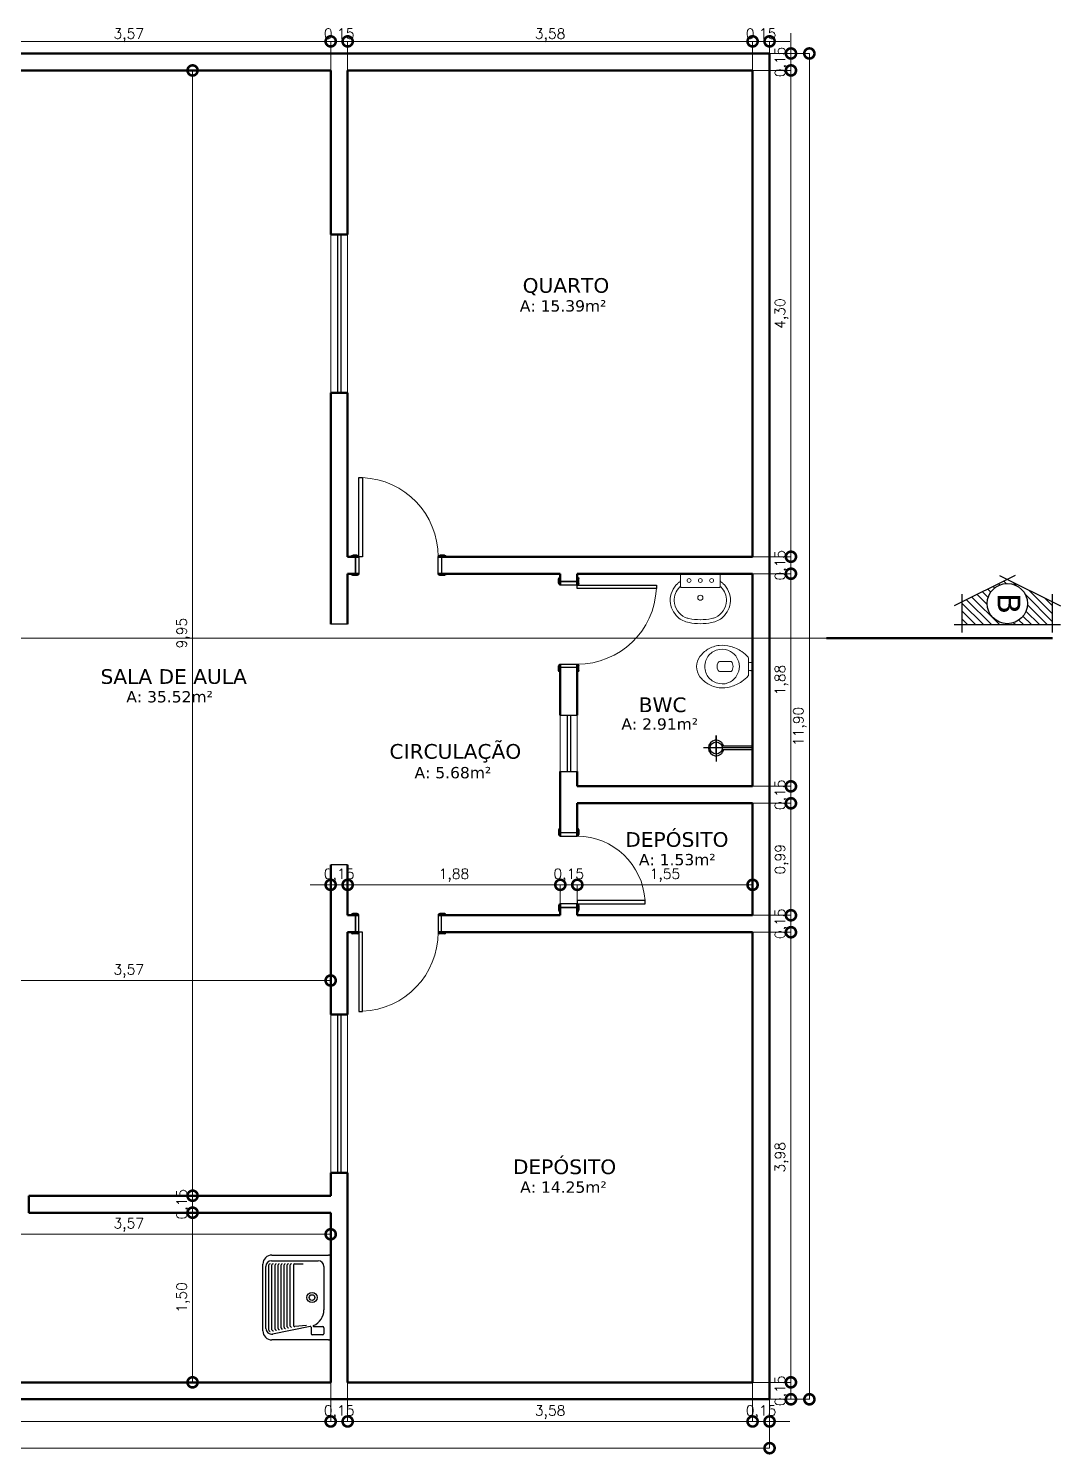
# Model space of a CAD drawing. Header units: millimetres. Extents: x 43 to 162, y -12 to 70.
# Drawn here: x 98.65 to 107.78, y 39.49 to 52.1 of the extents above; entities that cross this region are included whole.
import ezdxf

# ---------------------------------------------------------------- set-up
doc = ezdxf.new("R2010")
doc.units = ezdxf.units.MM
doc.header["$LTSCALE"] = 35
doc.header["$MEASUREMENT"] = 0
doc.header["$PDMODE"] = 35
doc.linetypes.add('C5', pattern=[60, 50, -5, 0, -5])
for name, color, linetype, lineweight in [('ALVENARIA', 7, 'Continuous', 50), ('cotas', 1, 'Continuous', 9), ('ESQ. FINA', 11, 'Continuous', 15), ('ESQ. GROSSA', 152, 'Continuous', 30), ('LAYOUT', 8, 'Continuous', 15), ('LINHA DE CORTE 01', 3, 'Continuous', 50), ('LINHA DE CORTE 02', 3, 'C5', 13)]:
    doc.layers.add(name, color=color, linetype=linetype, lineweight=lineweight)
for name, color, linetype in [('detalhes', 41, 'Continuous'), ('IND. CORTE', 2, 'Continuous'), ('TEXTO', 172, 'Continuous')]:
    doc.layers.add(name, color=color, linetype=linetype)
doc.styles.add('COTAS', font='romans.shx')
doc.styles.add('TEXTO ARQ', font='verdana.ttf')
doc.dimstyles.new('1 50', dxfattribs={"dimtxt": 0.09, "dimasz": 0.18, "dimexe": 0.0005, "dimexo": 0.001, "dimgap": 0.0006, "dimtad": 1, "dimzin": 0, "dimtxsty": 'COTAS', "dimblk": 'DOTSMALL', "dimcen": 0.003, "dimdle": 0.0003, "dimclrd": 256, "dimclre": 256, "dimclrt": 256, "dimazin": 0, "dimtfac": 1, "dimtix": 1, "dimtmove": 0, "dimatfit": 3, "dimldrblk": 'DOTSMALL', "dimfxl": 1, "dimtolj": 1, "dimtzin": 0, "dimlwd": -1, "dimlwe": -1, "dimarcsym": 0})

# ---------------------------------------------------------------- blocks, each defined once
blk = doc.blocks.new('_DotSmall')
at = {"color": 0, "const_width": 0.5}
blk.add_lwpolyline([(-0.0625, 0, 1), (0.0625, 0, 1)], format="xyb", close=True, dxfattribs=at)
blk = doc.blocks.new('*D97')
at = {"layer": 'cotas'}
for p, q in [((97.755, 43.5), (97.755, 43.68)), ((97.755, 43.679), (101.325, 43.679)), ((101.325, 43.5), (101.325, 43.68))]:
    blk.add_line(p, q, dxfattribs=at)
at = {"layer": 'Defpoints', "color": 0}
for p in [(101.325, 43.679), (97.755, 43.499), (101.325, 43.499)]:
    blk.add_point(p, dxfattribs=at)
at = {"layer": 'cotas', "xscale": 0.18, "yscale": 0.18, "zscale": 0.18, "rotation": 180}
blk.add_blockref('_DotSmall', (97.755, 43.679), dxfattribs=at)
at = {"layer": 'cotas', "xscale": 0.18, "yscale": 0.18, "zscale": 0.18}
blk.add_blockref('_DotSmall', (101.325, 43.679), dxfattribs=at)
at = {"layer": 'cotas', "insert": (99.54, 43.763), "char_height": 0.09, "attachment_point": 5, "style": 'COTAS'}
blk.add_mtext('\\A1;3,57', dxfattribs=at)
blk = doc.blocks.new('*D83')
at = {"layer": 'cotas'}
for p, q in [((101.325, 44.525), (101.145, 44.525)), ((101.325, 44.479), (101.325, 44.526)), ((101.475, 44.525), (101.325, 44.525)), ((101.475, 44.525), (101.655, 44.525))]:
    blk.add_line(p, q, dxfattribs=at)
at = {"layer": 'Defpoints', "color": 0}
for p in [(101.325, 44.525), (101.325, 44.478), (101.475, 44.478)]:
    blk.add_point(p, dxfattribs=at)
at = {"layer": 'cotas', "xscale": 0.18, "yscale": 0.18, "zscale": 0.18}
blk.add_blockref('_DotSmall', (101.325, 44.525), dxfattribs=at)
at = {"layer": 'cotas', "xscale": 0.18, "yscale": 0.18, "zscale": 0.18, "rotation": 180}
blk.add_blockref('_DotSmall', (101.475, 44.525), dxfattribs=at)
at = {"layer": 'cotas', "insert": (101.4, 44.609), "char_height": 0.09, "attachment_point": 5, "style": 'COTAS'}
blk.add_mtext('\\A1;0,15', dxfattribs=at)
blk = doc.blocks.new('*D82')
at = {"layer": 'cotas'}
for p, q in [((101.475, 44.479), (101.475, 44.526)), ((103.355, 44.525), (101.475, 44.525))]:
    blk.add_line(p, q, dxfattribs=at)
at = {"layer": 'Defpoints', "color": 0}
for p in [(101.475, 44.525), (101.475, 44.478), (103.355, 44.256)]:
    blk.add_point(p, dxfattribs=at)
at = {"layer": 'cotas', "xscale": 0.18, "yscale": 0.18, "zscale": 0.18, "rotation": 180}
blk.add_blockref('_DotSmall', (101.475, 44.525), dxfattribs=at)
at = {"layer": 'cotas', "xscale": 0.18, "yscale": 0.18, "zscale": 0.18}
blk.add_blockref('_DotSmall', (103.355, 44.525), dxfattribs=at)
at = {"layer": 'cotas', "insert": (102.415, 44.609), "char_height": 0.09, "attachment_point": 5, "style": 'COTAS'}
blk.add_mtext('\\A1;1,88', dxfattribs=at)
blk = doc.blocks.new('*D81')
at = {"layer": 'cotas'}
for p, q in [((103.355, 44.525), (103.175, 44.525)), ((103.355, 44.257), (103.355, 44.526)), ((103.505, 44.525), (103.355, 44.525)), ((103.505, 44.525), (103.685, 44.525))]:
    blk.add_line(p, q, dxfattribs=at)
at = {"layer": 'Defpoints', "color": 0}
for p in [(103.355, 44.525), (103.355, 44.256), (103.505, 44.256)]:
    blk.add_point(p, dxfattribs=at)
at = {"layer": 'cotas', "xscale": 0.18, "yscale": 0.18, "zscale": 0.18}
blk.add_blockref('_DotSmall', (103.355, 44.525), dxfattribs=at)
at = {"layer": 'cotas', "xscale": 0.18, "yscale": 0.18, "zscale": 0.18, "rotation": 180}
blk.add_blockref('_DotSmall', (103.505, 44.525), dxfattribs=at)
at = {"layer": 'cotas', "insert": (103.43, 44.609), "char_height": 0.09, "attachment_point": 5, "style": 'COTAS'}
blk.add_mtext('\\A1;0,15', dxfattribs=at)
blk = doc.blocks.new('*D80')
at = {"layer": 'cotas'}
for p, q in [((103.505, 44.257), (103.505, 44.526)), ((105.055, 44.525), (103.505, 44.525)), ((105.055, 44.257), (105.055, 44.526))]:
    blk.add_line(p, q, dxfattribs=at)
at = {"layer": 'Defpoints', "color": 0}
for p in [(103.505, 44.525), (103.505, 44.256), (105.055, 44.256)]:
    blk.add_point(p, dxfattribs=at)
at = {"layer": 'cotas', "xscale": 0.18, "yscale": 0.18, "zscale": 0.18, "rotation": 180}
blk.add_blockref('_DotSmall', (103.505, 44.525), dxfattribs=at)
at = {"layer": 'cotas', "xscale": 0.18, "yscale": 0.18, "zscale": 0.18}
blk.add_blockref('_DotSmall', (105.055, 44.525), dxfattribs=at)
at = {"layer": 'cotas', "insert": (104.28, 44.609), "char_height": 0.09, "attachment_point": 5, "style": 'COTAS'}
blk.add_mtext('\\A1;1,55', dxfattribs=at)
blk = doc.blocks.new('*D71')
at = {"layer": 'cotas'}
for p, q in [((97.755, 41.775), (97.755, 41.435)), ((101.325, 41.625), (101.325, 41.435)), ((101.325, 41.435), (97.755, 41.435))]:
    blk.add_line(p, q, dxfattribs=at)
at = {"layer": 'Defpoints', "color": 0}
for p in [(97.755, 41.776), (101.325, 41.626), (97.755, 41.435)]:
    blk.add_point(p, dxfattribs=at)
at = {"layer": 'cotas', "xscale": 0.18, "yscale": 0.18, "zscale": 0.18, "rotation": 180}
blk.add_blockref('_DotSmall', (97.755, 41.435), dxfattribs=at)
at = {"layer": 'cotas', "xscale": 0.18, "yscale": 0.18, "zscale": 0.18}
blk.add_blockref('_DotSmall', (101.325, 41.435), dxfattribs=at)
at = {"layer": 'cotas', "insert": (99.54, 41.519), "char_height": 0.09, "attachment_point": 5, "style": 'COTAS'}
blk.add_mtext('\\A1;3,57', dxfattribs=at)
blk = doc.blocks.new('*D70')
at = {"layer": 'cotas'}
for p, q in [((101.325, 40.125), (101.325, 39.779)), ((101.325, 39.78), (101.145, 39.78)), ((101.475, 39.78), (101.325, 39.78)), ((101.475, 39.78), (101.655, 39.78))]:
    blk.add_line(p, q, dxfattribs=at)
at = {"layer": 'Defpoints', "color": 0}
for p in [(101.325, 40.126), (101.475, 40.126), (101.325, 39.78)]:
    blk.add_point(p, dxfattribs=at)
at = {"layer": 'cotas', "xscale": 0.18, "yscale": 0.18, "zscale": 0.18}
blk.add_blockref('_DotSmall', (101.325, 39.78), dxfattribs=at)
at = {"layer": 'cotas', "xscale": 0.18, "yscale": 0.18, "zscale": 0.18, "rotation": 180}
blk.add_blockref('_DotSmall', (101.475, 39.78), dxfattribs=at)
at = {"layer": 'cotas', "insert": (101.4, 39.863), "char_height": 0.09, "attachment_point": 5, "style": 'COTAS'}
blk.add_mtext('\\A1;0,15', dxfattribs=at)
blk = doc.blocks.new('*D69')
at = {"layer": 'cotas'}
for p, q in [((101.475, 40.125), (101.475, 39.779)), ((105.055, 39.78), (101.475, 39.78))]:
    blk.add_line(p, q, dxfattribs=at)
at = {"layer": 'Defpoints', "color": 0}
for p in [(101.475, 40.126), (105.055, 40.126), (101.475, 39.78)]:
    blk.add_point(p, dxfattribs=at)
at = {"layer": 'cotas', "xscale": 0.18, "yscale": 0.18, "zscale": 0.18, "rotation": 180}
blk.add_blockref('_DotSmall', (101.475, 39.78), dxfattribs=at)
at = {"layer": 'cotas', "xscale": 0.18, "yscale": 0.18, "zscale": 0.18}
blk.add_blockref('_DotSmall', (105.055, 39.78), dxfattribs=at)
at = {"layer": 'cotas', "insert": (103.265, 39.863), "char_height": 0.09, "attachment_point": 5, "style": 'COTAS'}
blk.add_mtext('\\A1;3,58', dxfattribs=at)
blk = doc.blocks.new('*D68')
at = {"layer": 'cotas'}
for p, q in [((105.055, 40.125), (105.055, 39.779)), ((105.205, 39.975), (105.205, 39.779)), ((105.055, 39.78), (104.875, 39.78)), ((105.205, 39.78), (105.055, 39.78)), ((105.205, 39.78), (105.385, 39.78))]:
    blk.add_line(p, q, dxfattribs=at)
at = {"layer": 'Defpoints', "color": 0}
for p in [(105.055, 40.126), (105.205, 39.976), (105.055, 39.78)]:
    blk.add_point(p, dxfattribs=at)
at = {"layer": 'cotas', "xscale": 0.18, "yscale": 0.18, "zscale": 0.18}
blk.add_blockref('_DotSmall', (105.055, 39.78), dxfattribs=at)
at = {"layer": 'cotas', "xscale": 0.18, "yscale": 0.18, "zscale": 0.18, "rotation": 180}
blk.add_blockref('_DotSmall', (105.205, 39.78), dxfattribs=at)
at = {"layer": 'cotas', "insert": (105.13, 39.863), "char_height": 0.09, "attachment_point": 5, "style": 'COTAS'}
blk.add_mtext('\\A1;0,15', dxfattribs=at)
blk = doc.blocks.new('*D48')
at = {"layer": 'cotas'}
for p, q in [((100.103, 41.626), (100.104, 41.626)), ((100.104, 41.626), (100.104, 40.125)), ((100.103, 40.126), (100.104, 40.126))]:
    blk.add_line(p, q, dxfattribs=at)
at = {"layer": 'Defpoints', "color": 0}
for p in [(100.104, 41.626), (100.104, 40.126), (100.104, 40.126)]:
    blk.add_point(p, dxfattribs=at)
at = {"layer": 'cotas', "xscale": 0.18, "yscale": 0.18, "zscale": 0.18}
for p, rotation in [((100.104, 41.626), 90), ((100.104, 40.126), 270)]:
    blk.add_blockref('_DotSmall', p, dxfattribs=dict(at, rotation=rotation))
at = {"layer": 'cotas', "insert": (100.021, 40.876), "char_height": 0.09, "attachment_point": 5, "rotation": 90, "style": 'COTAS'}
blk.add_mtext('\\A1;1,50', dxfattribs=at)
blk = doc.blocks.new('*D47')
at = {"layer": 'cotas'}
for p, q in [((100.104, 41.776), (100.104, 41.956)), ((100.623, 41.776), (100.104, 41.776)), ((100.104, 41.776), (100.104, 41.626)), ((100.103, 41.626), (100.104, 41.626)), ((100.104, 41.626), (100.104, 41.446))]:
    blk.add_line(p, q, dxfattribs=at)
at = {"layer": 'Defpoints', "color": 0}
for p in [(100.624, 41.776), (100.104, 41.626), (100.104, 41.626)]:
    blk.add_point(p, dxfattribs=at)
at = {"layer": 'cotas', "xscale": 0.18, "yscale": 0.18, "zscale": 0.18}
for p, rotation in [((100.104, 41.776), 270), ((100.104, 41.626), 90)]:
    blk.add_blockref('_DotSmall', p, dxfattribs=dict(at, rotation=rotation))
at = {"layer": 'cotas', "insert": (100.021, 41.701), "char_height": 0.09, "attachment_point": 5, "rotation": 90, "style": 'COTAS'}
blk.add_mtext('\\A1;0,15', dxfattribs=at)
blk = doc.blocks.new('*D46')
at = {"layer": 'cotas'}
for p, q in [((100.623, 51.726), (100.104, 51.726)), ((100.104, 51.726), (100.104, 41.775)), ((100.623, 41.776), (100.104, 41.776))]:
    blk.add_line(p, q, dxfattribs=at)
at = {"layer": 'Defpoints', "color": 0}
for p in [(100.624, 51.726), (100.104, 41.776), (100.624, 41.776)]:
    blk.add_point(p, dxfattribs=at)
at = {"layer": 'cotas', "xscale": 0.18, "yscale": 0.18, "zscale": 0.18}
for p, rotation in [((100.104, 51.726), 90), ((100.104, 41.776), 270)]:
    blk.add_blockref('_DotSmall', p, dxfattribs=dict(at, rotation=rotation))
at = {"layer": 'cotas', "insert": (100.021, 46.751), "char_height": 0.09, "attachment_point": 5, "rotation": 90, "style": 'COTAS'}
blk.add_mtext('\\A1;9,95', dxfattribs=at)
blk = doc.blocks.new('*D45')
at = {"layer": 'cotas'}
for p, q in [((105.056, 51.876), (105.558, 51.876)), ((105.557, 51.876), (105.557, 39.975)), ((105.056, 39.976), (105.558, 39.976))]:
    blk.add_line(p, q, dxfattribs=at)
at = {"layer": 'Defpoints', "color": 0}
for p in [(105.055, 51.876), (105.055, 39.976), (105.557, 39.976)]:
    blk.add_point(p, dxfattribs=at)
at = {"layer": 'cotas', "xscale": 0.18, "yscale": 0.18, "zscale": 0.18}
for p, rotation in [((105.557, 51.876), 90), ((105.557, 39.976), 270)]:
    blk.add_blockref('_DotSmall', p, dxfattribs=dict(at, rotation=rotation))
at = {"layer": 'cotas', "insert": (105.473, 45.926), "char_height": 0.09, "attachment_point": 5, "rotation": 90, "style": 'COTAS'}
blk.add_mtext('\\A1;11,90', dxfattribs=at)
blk = doc.blocks.new('*D44')
at = {"layer": 'cotas'}
for p, q in [((105.056, 40.126), (105.395, 40.126)), ((105.394, 40.126), (105.394, 39.975)), ((105.056, 39.976), (105.395, 39.976))]:
    blk.add_line(p, q, dxfattribs=at)
at = {"layer": 'Defpoints', "color": 0}
for p in [(105.055, 40.126), (105.055, 39.976), (105.394, 39.976)]:
    blk.add_point(p, dxfattribs=at)
at = {"layer": 'cotas', "xscale": 0.18, "yscale": 0.18, "zscale": 0.18}
for p, rotation in [((105.394, 40.126), 90), ((105.394, 39.976), 270)]:
    blk.add_blockref('_DotSmall', p, dxfattribs=dict(at, rotation=rotation))
at = {"layer": 'cotas', "insert": (105.311, 40.051), "char_height": 0.09, "attachment_point": 5, "rotation": 90, "style": 'COTAS'}
blk.add_mtext('\\A1;0,15', dxfattribs=at)
blk = doc.blocks.new('*D43')
at = {"layer": 'cotas'}
for p, q in [((105.056, 44.106), (105.395, 44.106)), ((105.394, 44.106), (105.394, 40.125)), ((105.056, 40.126), (105.395, 40.126))]:
    blk.add_line(p, q, dxfattribs=at)
at = {"layer": 'Defpoints', "color": 0}
for p in [(105.055, 44.106), (105.055, 40.126), (105.394, 40.126)]:
    blk.add_point(p, dxfattribs=at)
at = {"layer": 'cotas', "xscale": 0.18, "yscale": 0.18, "zscale": 0.18}
for p, rotation in [((105.394, 44.106), 90), ((105.394, 40.126), 270)]:
    blk.add_blockref('_DotSmall', p, dxfattribs=dict(at, rotation=rotation))
at = {"layer": 'cotas', "insert": (105.311, 42.116), "char_height": 0.09, "attachment_point": 5, "rotation": 90, "style": 'COTAS'}
blk.add_mtext('\\A1;3,98', dxfattribs=at)
blk = doc.blocks.new('*D42')
at = {"layer": 'cotas'}
for p, q in [((105.394, 44.256), (105.394, 44.436)), ((105.056, 44.256), (105.395, 44.256)), ((105.394, 44.256), (105.394, 44.106)), ((105.056, 44.106), (105.395, 44.106)), ((105.394, 44.106), (105.394, 43.926))]:
    blk.add_line(p, q, dxfattribs=at)
at = {"layer": 'Defpoints', "color": 0}
for p in [(105.055, 44.256), (105.055, 44.106), (105.394, 44.106)]:
    blk.add_point(p, dxfattribs=at)
at = {"layer": 'cotas', "xscale": 0.18, "yscale": 0.18, "zscale": 0.18}
for p, rotation in [((105.394, 44.256), 270), ((105.394, 44.106), 90)]:
    blk.add_blockref('_DotSmall', p, dxfattribs=dict(at, rotation=rotation))
at = {"layer": 'cotas', "insert": (105.311, 44.181), "char_height": 0.09, "attachment_point": 5, "rotation": 90, "style": 'COTAS'}
blk.add_mtext('\\A1;0,15', dxfattribs=at)
blk = doc.blocks.new('*D41')
at = {"layer": 'cotas'}
for p, q in [((105.056, 45.246), (105.395, 45.246)), ((105.394, 45.246), (105.394, 44.255)), ((105.056, 44.256), (105.395, 44.256))]:
    blk.add_line(p, q, dxfattribs=at)
at = {"layer": 'Defpoints', "color": 0}
for p in [(105.055, 45.246), (105.055, 44.256), (105.394, 44.256)]:
    blk.add_point(p, dxfattribs=at)
at = {"layer": 'cotas', "xscale": 0.18, "yscale": 0.18, "zscale": 0.18}
for p, rotation in [((105.394, 45.246), 90), ((105.394, 44.256), 270)]:
    blk.add_blockref('_DotSmall', p, dxfattribs=dict(at, rotation=rotation))
at = {"layer": 'cotas', "insert": (105.311, 44.751), "char_height": 0.09, "attachment_point": 5, "rotation": 90, "style": 'COTAS'}
blk.add_mtext('\\A1;0,99', dxfattribs=at)
blk = doc.blocks.new('*D40')
at = {"layer": 'cotas'}
for p, q in [((105.394, 45.396), (105.394, 45.576)), ((105.056, 45.396), (105.395, 45.396)), ((105.394, 45.396), (105.394, 45.246)), ((105.056, 45.246), (105.395, 45.246)), ((105.394, 45.246), (105.394, 45.066))]:
    blk.add_line(p, q, dxfattribs=at)
at = {"layer": 'Defpoints', "color": 0}
for p in [(105.055, 45.396), (105.055, 45.246), (105.394, 45.246)]:
    blk.add_point(p, dxfattribs=at)
at = {"layer": 'cotas', "xscale": 0.18, "yscale": 0.18, "zscale": 0.18}
for p, rotation in [((105.394, 45.396), 270), ((105.394, 45.246), 90)]:
    blk.add_blockref('_DotSmall', p, dxfattribs=dict(at, rotation=rotation))
at = {"layer": 'cotas', "insert": (105.311, 45.321), "char_height": 0.09, "attachment_point": 5, "rotation": 90, "style": 'COTAS'}
blk.add_mtext('\\A1;0,15', dxfattribs=at)
blk = doc.blocks.new('*D39')
at = {"layer": 'cotas'}
for p, q in [((105.056, 47.276), (105.395, 47.276)), ((105.394, 47.276), (105.394, 45.395)), ((105.056, 45.396), (105.395, 45.396))]:
    blk.add_line(p, q, dxfattribs=at)
at = {"layer": 'Defpoints', "color": 0}
for p in [(105.055, 47.276), (105.055, 45.396), (105.394, 45.396)]:
    blk.add_point(p, dxfattribs=at)
at = {"layer": 'cotas', "xscale": 0.18, "yscale": 0.18, "zscale": 0.18}
for p, rotation in [((105.394, 47.276), 90), ((105.394, 45.396), 270)]:
    blk.add_blockref('_DotSmall', p, dxfattribs=dict(at, rotation=rotation))
at = {"layer": 'cotas', "insert": (105.311, 46.336), "char_height": 0.09, "attachment_point": 5, "rotation": 90, "style": 'COTAS'}
blk.add_mtext('\\A1;1,88', dxfattribs=at)
blk = doc.blocks.new('*D38')
at = {"layer": 'cotas'}
for p, q in [((105.394, 47.426), (105.394, 47.606)), ((105.056, 47.426), (105.395, 47.426)), ((105.394, 47.426), (105.394, 47.276)), ((105.056, 47.276), (105.395, 47.276)), ((105.394, 47.276), (105.394, 47.096))]:
    blk.add_line(p, q, dxfattribs=at)
at = {"layer": 'Defpoints', "color": 0}
for p in [(105.055, 47.426), (105.055, 47.276), (105.394, 47.276)]:
    blk.add_point(p, dxfattribs=at)
at = {"layer": 'cotas', "xscale": 0.18, "yscale": 0.18, "zscale": 0.18}
for p, rotation in [((105.394, 47.426), 270), ((105.394, 47.276), 90)]:
    blk.add_blockref('_DotSmall', p, dxfattribs=dict(at, rotation=rotation))
at = {"layer": 'cotas', "insert": (105.311, 47.351), "char_height": 0.09, "attachment_point": 5, "rotation": 90, "style": 'COTAS'}
blk.add_mtext('\\A1;0,15', dxfattribs=at)
blk = doc.blocks.new('*D37')
at = {"layer": 'cotas'}
for p, q in [((105.056, 51.726), (105.395, 51.726)), ((105.394, 51.726), (105.394, 47.425)), ((105.056, 47.426), (105.395, 47.426))]:
    blk.add_line(p, q, dxfattribs=at)
at = {"layer": 'Defpoints', "color": 0}
for p in [(105.055, 51.726), (105.055, 47.426), (105.394, 47.426)]:
    blk.add_point(p, dxfattribs=at)
at = {"layer": 'cotas', "xscale": 0.18, "yscale": 0.18, "zscale": 0.18}
for p, rotation in [((105.394, 51.726), 90), ((105.394, 47.426), 270)]:
    blk.add_blockref('_DotSmall', p, dxfattribs=dict(at, rotation=rotation))
at = {"layer": 'cotas', "insert": (105.311, 49.576), "char_height": 0.09, "attachment_point": 5, "rotation": 90, "style": 'COTAS'}
blk.add_mtext('\\A1;4,30', dxfattribs=at)
blk = doc.blocks.new('*D36')
at = {"layer": 'cotas'}
for p, q in [((105.394, 51.876), (105.394, 52.056)), ((105.206, 51.876), (105.395, 51.876)), ((105.394, 51.876), (105.394, 51.726)), ((105.056, 51.726), (105.395, 51.726)), ((105.394, 51.726), (105.394, 51.546))]:
    blk.add_line(p, q, dxfattribs=at)
at = {"layer": 'Defpoints', "color": 0}
for p in [(105.205, 51.876), (105.055, 51.726), (105.394, 51.726)]:
    blk.add_point(p, dxfattribs=at)
at = {"layer": 'cotas', "xscale": 0.18, "yscale": 0.18, "zscale": 0.18}
for p, rotation in [((105.394, 51.876), 270), ((105.394, 51.726), 90)]:
    blk.add_blockref('_DotSmall', p, dxfattribs=dict(at, rotation=rotation))
at = {"layer": 'cotas', "insert": (105.311, 51.801), "char_height": 0.09, "attachment_point": 5, "rotation": 90, "style": 'COTAS'}
blk.add_mtext('\\A1;0,15', dxfattribs=at)
blk = doc.blocks.new('INDICAÇÃO DE CORTE')
at = {"layer": 'IND. CORTE', "lineweight": 13}
h = blk.add_hatch(dxfattribs=at)
h.set_pattern_fill('ANSI31', color=1, scale=0.4, style=0)
h.set_pattern_definition([(45, (-1.930136, -23.513026), (-0.03535534, 0.03535534), [])])
h.paths.add_polyline_path([(-0.12, 0), (-0.32, 0), (-0.52, -0.4), (-0.32, -0.8), (-0.12, -0.8)])
h.paths.add_polyline_path([(-0.484, -0.4, -1), (-0.128, -0.4, -1)], flags=16)
at = {"layer": 'IND. CORTE', "ltscale": 0.5}
for points in [[(-0.555, -0.47), (-0.285, 0.07)], [(-0.05, 0), (-0.39, 0)], [(-0.12, -0.87), (-0.12, 0.07)], [(-0.555, -0.33), (-0.285, -0.87)], [(-0.05, -0.8), (-0.39, -0.8)]]:
    blk.add_lwpolyline(points, dxfattribs=at)
at = {"layer": 'IND. CORTE'}
blk.add_circle((-0.306, -0.4), 0.178, dxfattribs=at)
at = {"layer": 'LINHA DE CORTE 01'}
blk.add_line((0, 0), (0, -2), dxfattribs=at)
blk = doc.blocks.new('PORTA 70')
at = {"layer": 'ESQ. FINA'}
blk.add_arc((-0.03, 0.15), 0.7, 92.4563, 180, dxfattribs=at)
at = {"layer": 'ESQ. GROSSA'}
for p, q in [((-0.03, 0.85), (-0.06, 0.85)), ((-0.06, 0.85), (-0.06, 0.15)), ((-0.03, 0.15), (-0.03, 0.85)), ((-0.8, 0.15), (-0.8, 0.15)), ((-0.8, 0.15), (-0.8, 0.15)), ((-0.73, 0.15), (-0.8, 0.15)), ((-0.785, 0.165), (-0.745, 0.165)), ((-0.73, 0.15), (-0.76, 0.15)), ((-0.76, 0.15), (-0.76, 0)), ((-0.73, 0.15), (-0.73, 0.15)), ((-0.73, 0), (-0.73, 0.15)), ((-0.06, 0.15), (-0.03, 0.15)), ((0.04, 0.15), (-0.03, 0.15)), ((0, 0.15), (-0.03, 0.15)), ((-0.03, 0.15), (-0.03, 0.15)), ((-0.03, 0.15), (-0.03, 0)), ((-0.015, 0.165), (0.025, 0.165)), ((0, 0), (0, 0.15)), ((0.04, 0.15), (0.04, 0.15)), ((-0.8, 0, 0), (-0.8, 0, 0)), ((-0.8, 0, 0), (-0.8, 0, 0)), ((-0.73, 0, 0), (-0.8, 0, 0)), ((-0.76, 0), (-0.73, 0)), ((-0.73, 0, 0), (-0.73, 0, 0)), ((0.04, 0, 0), (-0.03, 0, 0)), ((-0.03, 0, 0), (-0.03, 0, 0)), ((-0.03, 0), (0, 0)), ((0.04, 0, 0), (0.04, 0, 0)), ((-0.785, -0.015, 0), (-0.745, -0.015, 0)), ((-0.015, -0.015, 0), (0.025, -0.015, 0))]:
    blk.add_line(p, q, dxfattribs=at)
for points in [[(-0.76, 0.15), (-0.76, 0)], [(0, 0.15), (0, 0)]]:
    blk.add_lwpolyline(points, dxfattribs=at)
for centre, start, end in [((-0.785, 0.15), 90, 180), ((-0.745, 0.15), 0, 90), ((-0.015, 0.15), 90, 180), ((0.025, 0.15), 0, 90), ((-0.785, 0, 0), 180, 270), ((-0.745, 0, 0), 270, 0), ((-0.015, 0, 0), 180, 270), ((0.025, 0, 0), 270, 0)]:
    blk.add_arc(centre, 0.015, start, end, dxfattribs=at)
blk = doc.blocks.new('PORTA 60')
at = {"layer": 'ESQ. FINA'}
blk.add_arc((-0.025, -0.005), 0.605, 93.3183, 179.558, dxfattribs=at)
at = {"layer": 'ESQ. GROSSA'}
for p, q in [((-0.06, 0.6), (-0.06, 0)), ((-0.03, 0.6), (-0.06, 0.6)), ((-0.03, 0), (-0.03, 0.6)), ((-0.63, 0), (-0.7, 0)), ((-0.7, 0), (-0.7, 0)), ((-0.7, 0), (-0.7, 0)), ((-0.685, 0.015), (-0.645, 0.015)), ((-0.66, 0), (-0.66, -0.15)), ((-0.63, 0), (-0.66, 0)), ((-0.63, -0.15), (-0.63, 0)), ((-0.63, 0), (-0.63, 0)), ((-0.06, 0), (-0.03, 0)), ((-0.03, 0), (-0.03, -0.15)), ((-0.03, 0), (-0.03, 0)), ((0, 0), (-0.03, 0)), ((0.04, 0), (-0.03, 0)), ((-0.015, 0.015), (0.025, 0.015)), ((0, -0.15), (0, 0)), ((0.04, 0), (0.04, 0)), ((-0.63, -0.15, 0), (-0.7, -0.15, 0)), ((-0.7, -0.15, 0), (-0.7, -0.15, 0)), ((-0.7, -0.15, 0), (-0.7, -0.15, 0)), ((-0.685, -0.165, 0), (-0.645, -0.165, 0)), ((-0.66, -0.15), (-0.63, -0.15)), ((-0.63, -0.15, 0), (-0.63, -0.15, 0)), ((-0.03, -0.15), (0, -0.15)), ((-0.03, -0.15, 0), (-0.03, -0.15, 0)), ((0.04, -0.15, 0), (-0.03, -0.15, 0)), ((-0.015, -0.165, 0), (0.025, -0.165, 0)), ((0.04, -0.15, 0), (0.04, -0.15, 0))]:
    blk.add_line(p, q, dxfattribs=at)
for points in [[(-0.66, 0), (-0.66, -0.15)], [(0, 0), (0, -0.15)]]:
    blk.add_lwpolyline(points, dxfattribs=at)
for centre, start, end in [((-0.685, 0), 90, 180), ((-0.645, 0), 0, 90), ((-0.015, 0), 90, 180), ((0.025, 0), 0, 90), ((-0.685, -0.15, 0), 180, 270), ((-0.645, -0.15, 0), 270, 0), ((-0.015, -0.15, 0), 180, 270), ((0.025, -0.15, 0), 270, 0)]:
    blk.add_arc(centre, 0.015, start, end, dxfattribs=at)
blk = doc.blocks.new('BACIA SANITÁRIA')
at = {"layer": 'LAYOUT'}
blk.add_line((0.044, -0.035), (-0.044, -0.035), dxfattribs=at)
at = {"layer": 'LAYOUT', "color": 0, "linetype": 'ByBlock'}
blk.add_lwpolyline([(-0.044, -0.035), (-0.069, -0.035), (-0.074, -0.035, 0.207706), (-0.082, -0.038, 0.059368), (-0.132, -0.095, 0.082654), (-0.178, -0.195, 0.104255), (-0.187, -0.295, 0.107708), (-0.153, -0.395, 0.088187), (-0.09, -0.465, 0.163426), (0, -0.495, 0.163426), (0.09, -0.465, 0.088187), (0.153, -0.395, 0.107708), (0.187, -0.295, 0.104255), (0.178, -0.195, 0.082654), (0.132, -0.095, 0.059368), (0.082, -0.038, 0.207706), (0.074, -0.035), (0.069, -0.035), (0.044, -0.035, -0.380199), (0.036, -0.027), (0.036, -0.016, -0.087349), (0.037, -0.012, 0.172037), (0.037, -0.003, 0.102747), (0.036, -0.001, 0.167994), (0.032, 0), (0, 0), (-0.032, 0, 0.167994), (-0.036, -0.001, 0.102747), (-0.037, -0.003, 0.172037), (-0.037, -0.012, -0.087349), (-0.036, -0.016), (-0.036, -0.027, -0.380199)], format="xyb", close=True, dxfattribs=at)
at = {"layer": 'LAYOUT'}
for points in [[(0, -0.117, -0.268395), (0.134, -0.195, -0.179674), (0.151, -0.295, -0.170707), (0.1, -0.386, -0.179561), (0, -0.423, -0.179561), (-0.1, -0.386, -0.170707), (-0.151, -0.295, -0.179674), (-0.134, -0.195, -0.268395)], [(-0.03, -0.308, 0.183333), (0.03, -0.308, 0.302776), (0.045, -0.285), (0.045, -0.189, 0.370787), (-0.045, -0.189), (-0.045, -0.285, 0.302776)]]:
    blk.add_lwpolyline(points, format="xyb", close=True, dxfattribs=at)
blk = doc.blocks.new('LAVATÓRIO')
at = {"layer": 'LAYOUT', "color": 0, "linetype": 'ByBlock'}
blk.add_lwpolyline([(0, -0.442, 0.04132), (0.1, -0.432, 0.145409), (0.2, -0.383, 0.199774), (0.266, -0.242, 0.221727), (0.2, -0.086, 0.030322), (0.181, -0.071, -0.26912), (0.176, -0.062), (0.176, -0.006, 0.421633), (0.17, 0), (0, 0), (-0.17, 0, 0.421633), (-0.176, -0.006), (-0.176, -0.062, -0.26912), (-0.181, -0.071, 0.030322), (-0.2, -0.086, 0.221727), (-0.266, -0.242, 0.199774), (-0.2, -0.383, 0.145409), (-0.1, -0.432, 0.04132)], format="xyb", close=True, dxfattribs=at)
at = {"layer": 'LAYOUT'}
for points in [[(-0.001, -0.407, 0.044854), (0.102, -0.396, 0.050905), (0.133, -0.386, 0.282775), (0.231, -0.241, 0.207155), (0.183, -0.118, 0.051416), (0.182, -0.117, 0.326244), (0.174, -0.118, -0.201129), (0.17, -0.121), (0, -0.121), (-0.17, -0.121, -0.201129), (-0.174, -0.118, 0.326244), (-0.182, -0.117, 0.051416), (-0.183, -0.118, 0.207155), (-0.231, -0.241, 0.282775), (-0.133, -0.386, 0.050905), (-0.102, -0.396, 0.044854), (0.001, -0.407)], [(-0.176, -0.062), (-0.176, -0.114, 0.201129), (-0.174, -0.118)], [(0.176, -0.062), (0.176, -0.114, -0.201129), (0.174, -0.118)]]:
    blk.add_lwpolyline(points, format="xyb", dxfattribs=at)
for centre, radius in [((-0.1, -0.06), 0.0175), ((0, -0.06), 0.0175), ((0.1, -0.06), 0.0175), ((0, -0.212), 0.0225)]:
    blk.add_circle(centre, radius, dxfattribs=at)
blk = doc.blocks.new('*D118')
at = {"layer": 'cotas'}
for p, q in [((85.405, 40.125), (85.405, 39.779)), ((101.325, 40.125), (101.325, 39.779)), ((101.325, 39.78), (85.405, 39.78))]:
    blk.add_line(p, q, dxfattribs=at)
at = {"layer": 'Defpoints', "color": 0}
for p in [(85.405, 40.126), (101.325, 40.126), (85.405, 39.78)]:
    blk.add_point(p, dxfattribs=at)
at = {"layer": 'cotas', "xscale": 0.18, "yscale": 0.18, "zscale": 0.18, "rotation": 180}
blk.add_blockref('_DotSmall', (85.405, 39.78), dxfattribs=at)
at = {"layer": 'cotas', "xscale": 0.18, "yscale": 0.18, "zscale": 0.18}
blk.add_blockref('_DotSmall', (101.325, 39.78), dxfattribs=at)
at = {"layer": 'cotas', "insert": (93.365, 39.834), "char_height": 0.09, "attachment_point": 5, "style": 'COTAS'}
blk.add_mtext('\\A1;15,92', dxfattribs=at)
blk = doc.blocks.new('*D123')
at = {"layer": 'cotas'}
for p, q in [((76.005, 39.975), (76.005, 39.544)), ((105.205, 39.975), (105.205, 39.544)), ((76.005, 39.544), (105.205, 39.544))]:
    blk.add_line(p, q, dxfattribs=at)
at = {"layer": 'Defpoints', "color": 0}
for p in [(76.005, 39.976), (105.205, 39.976), (105.205, 39.544)]:
    blk.add_point(p, dxfattribs=at)
at = {"layer": 'cotas', "xscale": 0.18, "yscale": 0.18, "zscale": 0.18, "rotation": 180}
blk.add_blockref('_DotSmall', (76.005, 39.544), dxfattribs=at)
at = {"layer": 'cotas', "xscale": 0.18, "yscale": 0.18, "zscale": 0.18}
blk.add_blockref('_DotSmall', (105.205, 39.544), dxfattribs=at)
at = {"layer": 'cotas', "insert": (90.605, 39.599), "char_height": 0.09, "attachment_point": 5, "style": 'COTAS'}
blk.add_mtext('\\A1;29,20', dxfattribs=at)
blk = doc.blocks.new('*D204')
at = {"layer": 'cotas'}
for p, q in [((105.055, 51.983), (104.875, 51.983)), ((105.055, 51.727), (105.055, 51.984)), ((105.205, 51.983), (105.055, 51.983)), ((105.205, 51.877), (105.205, 51.984)), ((105.205, 51.983), (105.385, 51.983))]:
    blk.add_line(p, q, dxfattribs=at)
at = {"layer": 'Defpoints', "color": 0}
for p in [(105.055, 51.983), (105.205, 51.876), (105.055, 51.726)]:
    blk.add_point(p, dxfattribs=at)
at = {"layer": 'cotas', "xscale": 0.18, "yscale": 0.18, "zscale": 0.18}
blk.add_blockref('_DotSmall', (105.055, 51.983), dxfattribs=at)
at = {"layer": 'cotas', "xscale": 0.18, "yscale": 0.18, "zscale": 0.18, "rotation": 180}
blk.add_blockref('_DotSmall', (105.205, 51.983), dxfattribs=at)
at = {"layer": 'cotas', "insert": (105.13, 52.038), "char_height": 0.09, "attachment_point": 5, "style": 'COTAS'}
blk.add_mtext('\\A1;0,15', dxfattribs=at)
blk = doc.blocks.new('*D205')
at = {"layer": 'cotas'}
for p, q in [((101.475, 51.727), (101.475, 51.984)), ((105.055, 51.983), (101.475, 51.983)), ((105.055, 51.727), (105.055, 51.984))]:
    blk.add_line(p, q, dxfattribs=at)
at = {"layer": 'Defpoints', "color": 0}
for p in [(101.475, 51.983), (101.475, 51.726), (105.055, 51.726)]:
    blk.add_point(p, dxfattribs=at)
at = {"layer": 'cotas', "xscale": 0.18, "yscale": 0.18, "zscale": 0.18, "rotation": 180}
blk.add_blockref('_DotSmall', (101.475, 51.983), dxfattribs=at)
at = {"layer": 'cotas', "xscale": 0.18, "yscale": 0.18, "zscale": 0.18}
blk.add_blockref('_DotSmall', (105.055, 51.983), dxfattribs=at)
at = {"layer": 'cotas', "insert": (103.265, 52.038), "char_height": 0.09, "attachment_point": 5, "style": 'COTAS'}
blk.add_mtext('\\A1;3,58', dxfattribs=at)
blk = doc.blocks.new('*D206')
at = {"layer": 'cotas'}
for p, q in [((101.325, 51.983), (101.145, 51.983)), ((101.325, 51.727), (101.325, 51.984)), ((101.475, 51.983), (101.325, 51.983)), ((101.475, 51.727), (101.475, 51.984)), ((101.475, 51.983), (101.655, 51.983))]:
    blk.add_line(p, q, dxfattribs=at)
at = {"layer": 'Defpoints', "color": 0}
for p in [(101.325, 51.983), (101.325, 51.726), (101.475, 51.726)]:
    blk.add_point(p, dxfattribs=at)
at = {"layer": 'cotas', "xscale": 0.18, "yscale": 0.18, "zscale": 0.18}
blk.add_blockref('_DotSmall', (101.325, 51.983), dxfattribs=at)
at = {"layer": 'cotas', "xscale": 0.18, "yscale": 0.18, "zscale": 0.18, "rotation": 180}
blk.add_blockref('_DotSmall', (101.475, 51.983), dxfattribs=at)
at = {"layer": 'cotas', "insert": (101.4, 52.038), "char_height": 0.09, "attachment_point": 5, "style": 'COTAS'}
blk.add_mtext('\\A1;0,15', dxfattribs=at)
blk = doc.blocks.new('*D207')
at = {"layer": 'cotas'}
for p, q in [((97.755, 51.727), (97.755, 51.984)), ((101.325, 51.983), (97.755, 51.983)), ((101.325, 51.727), (101.325, 51.984))]:
    blk.add_line(p, q, dxfattribs=at)
at = {"layer": 'Defpoints', "color": 0}
for p in [(97.755, 51.983), (97.755, 51.726), (101.325, 51.726)]:
    blk.add_point(p, dxfattribs=at)
at = {"layer": 'cotas', "xscale": 0.18, "yscale": 0.18, "zscale": 0.18, "rotation": 180}
blk.add_blockref('_DotSmall', (97.755, 51.983), dxfattribs=at)
at = {"layer": 'cotas', "xscale": 0.18, "yscale": 0.18, "zscale": 0.18}
blk.add_blockref('_DotSmall', (101.325, 51.983), dxfattribs=at)
at = {"layer": 'cotas', "insert": (99.54, 52.038), "char_height": 0.09, "attachment_point": 5, "style": 'COTAS'}
blk.add_mtext('\\A1;3,57', dxfattribs=at)

msp = doc.modelspace()

# ---------------------------------------------------------------- linework, layer by layer
for p, q in [((101.475, 46.831), (101.325, 46.831)), ((103.355, 46.026), (103.505, 46.026)), ((103.355, 45.526), (103.505, 45.526)), ((101.475, 44.701), (101.325, 44.701))]:
    msp.add_line(p, q)
at = {"layer": 'ALVENARIA'}
for p, q in [((76.005, 51.876), (105.205, 51.876)), ((105.205, 51.876), (105.205, 39.976)), ((97.755, 51.726), (101.325, 51.726)), ((101.325, 51.726), (101.325, 50.276)), ((101.475, 51.726), (101.475, 50.276)), ((101.475, 51.726), (105.055, 51.726)), ((105.055, 51.726), (105.055, 47.426)), ((101.325, 50.276), (101.475, 50.276)), ((101.325, 50.276), (101.475, 50.276)), ((101.325, 48.876), (101.475, 48.876)), ((101.325, 48.876), (101.325, 46.831)), ((101.325, 48.876), (101.475, 48.876)), ((101.475, 48.876), (101.475, 47.426)), ((101.475, 47.426), (101.575, 47.426)), ((102.275, 47.426), (105.055, 47.426)), ((101.475, 47.276), (101.575, 47.276)), ((101.475, 47.276), (101.475, 46.831)), ((102.275, 47.276), (103.355, 47.276)), ((103.355, 47.276), (103.355, 47.176)), ((103.505, 47.276), (103.505, 47.176)), ((103.505, 47.276), (105.055, 47.276)), ((105.055, 47.276), (105.055, 45.396)), ((103.355, 46.476), (103.355, 46.026)), ((103.505, 46.476), (103.505, 46.026)), ((103.355, 45.526), (103.355, 44.956)), ((103.505, 45.526), (103.505, 45.396)), ((103.505, 45.396), (105.055, 45.396)), ((103.505, 45.246), (105.055, 45.246)), ((103.505, 45.246), (103.505, 44.956)), ((105.055, 45.246), (105.055, 44.256)), ((101.325, 44.701), (101.325, 43.378)), ((101.475, 44.701), (101.475, 44.256)), ((103.355, 44.356), (103.355, 44.256)), ((103.505, 44.356), (103.505, 44.256)), ((101.475, 44.256), (101.575, 44.256)), ((102.275, 44.256), (103.355, 44.256)), ((103.505, 44.256), (105.055, 44.256)), ((101.475, 44.106), (101.575, 44.106)), ((101.475, 44.106), (101.475, 43.378)), ((102.275, 44.106), (105.055, 44.106)), ((105.055, 44.106), (105.055, 40.126)), ((101.325, 43.378), (101.475, 43.378)), ((101.325, 43.378), (101.475, 43.378)), ((101.325, 41.978), (101.475, 41.978)), ((101.325, 41.978), (101.475, 41.978)), ((101.325, 41.978), (101.325, 41.776)), ((101.475, 41.978), (101.475, 40.126)), ((98.655, 41.776), (98.655, 41.626)), ((98.655, 41.776), (101.325, 41.776)), ((98.655, 41.626), (101.325, 41.626)), ((101.325, 41.626), (101.325, 40.126)), ((76.155, 40.126), (101.325, 40.126)), ((101.475, 40.126), (105.055, 40.126)), ((76.005, 39.976), (105.205, 39.976))]:
    msp.add_line(p, q, dxfattribs=at)
at = {"layer": 'detalhes'}
for p, q in [((104.733, 45.846), (104.733, 45.616)), ((104.733, 45.681), (104.733, 45.846)), ((105.055, 45.735), (104.622, 45.735)), ((105.055, 45.75), (104.784, 45.75)), ((105.055, 45.72), (104.784, 45.72)), ((100.805, 41.251), (101.305, 41.251)), ((101.325, 41.231), (101.325, 40.521)), ((100.725, 40.581), (100.725, 41.171)), ((100.752, 40.602), (100.752, 41.151)), ((100.779, 40.586), (100.779, 41.164)), ((100.802, 41.201), (101.215, 41.201)), ((100.806, 40.591), (100.806, 41.164)), ((100.833, 40.597), (100.833, 41.164)), ((100.86, 40.602), (100.86, 41.164)), ((100.887, 40.608), (100.887, 41.164)), ((100.914, 40.613), (100.914, 41.164)), ((100.941, 40.618), (100.941, 41.164)), ((100.968, 40.624), (100.968, 41.164)), ((100.995, 41.164), (100.995, 40.629)), ((101.005, 41.174), (101.081, 41.174)), ((101.265, 41.151), (101.265, 40.766)), ((101.144, 40.619), (100.812, 40.553)), ((101.112, 40.63), (101.007, 40.619)), ((101.151, 40.615), (101.151, 40.556)), ((101.176, 40.619), (101.255, 40.619)), ((101.265, 40.609), (101.265, 40.556)), ((101.305, 40.501), (100.805, 40.501)), ((101.255, 40.546), (101.161, 40.546))]:
    msp.add_line(p, q, dxfattribs=at)
for centre, radius in [((104.733, 45.735), 0.0533), ((101.16, 40.876), 0.045), ((101.16, 40.876), 0.025)]:
    msp.add_circle(centre, radius, dxfattribs=at)
for centre, radius, start, end in [((104.733, 45.735), 0.0683, 12.6812, 347.3188), ((100.805, 41.171), 0.08, 90, 180), ((101.305, 41.231), 0.02, 0, 90), ((100.802, 41.151), 0.05, 90, 180), ((100.789, 41.164), 0.01, 90, 180), ((100.816, 41.164), 0.01, 90, 180), ((100.843, 41.164), 0.01, 90, 180), ((100.87, 41.164), 0.01, 90, 180), ((100.897, 41.164), 0.01, 90, 180), ((100.924, 41.164), 0.01, 90, 180), ((100.951, 41.164), 0.01, 90, 180), ((100.978, 41.164), 0.01, 90, 180), ((101.005, 41.164), 0.01, 90, 180), ((101.215, 41.151), 0.05, 0, 90), ((101.115, 40.766), 0.15, 293.1374, 0), ((100.802, 40.602), 0.05, 180, 281.7453), ((100.87, 40.602), 0.01, 180, 281.3302), ((100.897, 40.608), 0.01, 180, 281.3302), ((100.924, 40.613), 0.01, 180, 281.3302), ((100.951, 40.618), 0.01, 180, 281.3302), ((100.978, 40.624), 0.01, 180, 281.3302), ((101.005, 40.629), 0.01, 180, 281.3302), ((101.146, 40.615), 0.005, 0, 101.6226), ((101.176, 40.624), 0.005, 113.1374, 270), ((101.255, 40.609), 0.01, 0, 90), ((100.805, 40.581), 0.08, 180, 270), ((100.789, 40.586), 0.01, 180, 281.3302), ((100.816, 40.591), 0.01, 180, 281.3302), ((100.843, 40.597), 0.01, 180, 281.3302), ((101.161, 40.556), 0.01, 180, 270), ((101.255, 40.556), 0.01, 270, 0), ((101.305, 40.521), 0.02, 270, 0)]:
    msp.add_arc(centre, radius, start, end, dxfattribs=at)
at = {"layer": 'ESQ. FINA'}
for p, q in [((101.325, 50.276), (101.325, 48.876)), ((101.475, 50.276), (101.475, 48.876)), ((103.355, 46.026), (103.355, 45.526)), ((103.505, 46.026), (103.505, 45.526)), ((101.325, 43.378), (101.325, 41.978)), ((101.475, 43.378), (101.475, 41.978))]:
    msp.add_line(p, q, dxfattribs=at)
at = {"layer": 'ESQ. GROSSA'}
for p, q in [((101.385, 50.276), (101.385, 48.876)), ((101.415, 50.276), (101.415, 48.876)), ((103.415, 46.026), (103.415, 45.526)), ((103.445, 46.026), (103.445, 45.526)), ((101.385, 43.378), (101.385, 41.978)), ((101.415, 43.378), (101.415, 41.978))]:
    msp.add_line(p, q, dxfattribs=at)
at = {"layer": 'LINHA DE CORTE 02', "ltscale": 0.025}
msp.add_line((105.707, 46.706), (83.257, 46.706), dxfattribs=at)

# ---------------------------------------------------------------- block references
at = {"xscale": -1}
msp.add_blockref('PORTA 70', (101.545, 47.276, 0), dxfattribs=at)
at = {"xscale": -1, "rotation": 270}
msp.add_blockref('PORTA 70', (103.355, 47.206), dxfattribs=at)
for name, p, rotation in [('INDICAÇÃO DE CORTE', (107.707, 46.706), 270), ('PORTA 60', (103.505, 44.326), 270), ('PORTA 70', (101.545, 44.256), 180)]:
    msp.add_blockref(name, p, dxfattribs=dict(rotation=rotation))
at = {"layer": 'detalhes'}
msp.add_blockref('LAVATÓRIO', (104.593, 47.276), dxfattribs=at)
at = {"layer": 'detalhes', "rotation": 270}
msp.add_blockref('BACIA SANITÁRIA', (105.055, 46.455), dxfattribs=at)

# ---------------------------------------------------------------- texts
at = {"layer": 'TEXTO', "style": 'TEXTO ARQ'}
for s, height, p in [('QUARTO', 0.13, (103.022, 49.76)), ('A: 15.39m²', 0.1, (102.997, 49.594)), ('SALA DE AULA', 0.13, (99.29, 46.302)), ('A: 35.52m²', 0.1, (99.518, 46.138)), ('BWC', 0.13, (104.048, 46.052)), ('A: 2.91m²', 0.1, (103.895, 45.897)), ('CIRCULAÇÃO', 0.13, (101.845, 45.64)), ('A: 5.68m²', 0.1, (102.066, 45.467)), ('DEPÓSITO', 0.13, (103.929, 44.861)), ('A: 1.53m²', 0.1, (104.05, 44.698)), ('DEPÓSITO', 0.13, (102.936, 41.967)), ('A: 14.25m²', 0.1, (103, 41.802))]:
    msp.add_text(s, height=height, dxfattribs=at).set_placement(p)
msp.add_text('B', height=0.2, rotation=270, dxfattribs=at).set_placement((107.222, 47.107))

# ---------------------------------------------------------------- dimensions: what is measured, and where the dimension line sits
at = {"layer": 'cotas'}
for base, p1, p2, override, picture, middle in [((97.755, 51.983), (101.325, 51.726), (97.755, 51.726), {"dimtmove": 1}, '*D207', (99.54, 52.038)), ((101.325, 51.983), (101.475, 51.726), (101.325, 51.726), {"dimtmove": 1}, '*D206', (101.4, 52.038)), ((101.475, 51.983), (105.055, 51.726), (101.475, 51.726), {"dimtmove": 1}, '*D205', (103.265, 52.038)), ((101.325, 44.525), (101.475, 44.478), (101.325, 44.478), {"dimgap": 0.03, "dimblk1": 'DOTSMALL', "dimblk2": 'DOTSMALL', "dimsah": 1, "dimse1": 1, "dimtmove": 1}, '*D83', (101.4, 44.609)), ((101.475, 44.525), (103.355, 44.256), (101.475, 44.478), {"dimgap": 0.03, "dimblk1": 'DOTSMALL', "dimblk2": 'DOTSMALL', "dimsah": 1, "dimse1": 1, "dimtmove": 1}, '*D82', (102.415, 44.609)), ((103.355, 44.525), (103.505, 44.256), (103.355, 44.256), {"dimgap": 0.03, "dimblk1": 'DOTSMALL', "dimblk2": 'DOTSMALL', "dimsah": 1, "dimse1": 1, "dimtmove": 1}, '*D81', (103.43, 44.609)), ((103.505, 44.525), (105.055, 44.256), (103.505, 44.256), {"dimgap": 0.03, "dimblk1": 'DOTSMALL', "dimblk2": 'DOTSMALL', "dimsah": 1}, '*D80', (104.28, 44.609)), ((101.325, 43.679), (97.755, 43.499), (101.325, 43.499), {"dimgap": 0.03, "dimblk1": 'DOTSMALL', "dimblk2": 'DOTSMALL', "dimsah": 1}, '*D97', (99.54, 43.763)), ((97.755, 41.435), (101.325, 41.626), (97.755, 41.776), {"dimgap": 0.03, "dimblk1": 'DOTSMALL', "dimblk2": 'DOTSMALL', "dimsah": 1}, '*D71', (99.54, 41.519)), ((101.325, 39.78), (101.475, 40.126), (101.325, 40.126), {"dimgap": 0.03, "dimblk1": 'DOTSMALL', "dimblk2": 'DOTSMALL', "dimsah": 1, "dimse1": 1, "dimtmove": 1}, '*D70', (101.4, 39.863)), ((101.475, 39.78), (105.055, 40.126), (101.475, 40.126), {"dimgap": 0.03, "dimblk1": 'DOTSMALL', "dimblk2": 'DOTSMALL', "dimsah": 1, "dimse1": 1, "dimtmove": 1}, '*D69', (103.265, 39.863)), ((105.055, 39.78), (105.205, 39.976), (105.055, 40.126), {"dimgap": 0.03, "dimblk1": 'DOTSMALL', "dimblk2": 'DOTSMALL', "dimsah": 1}, '*D68', (105.13, 39.863))]:
    dim = msp.add_linear_dim(base=base, p1=p1, p2=p2, dimstyle='1 50', override=override, dxfattribs=at)
    dim.commit()
    dim.dimension.update_dxf_attribs({"geometry": picture, "text_midpoint": middle})
for base, p1, p2, picture, middle in [((105.055, 51.983), (105.205, 51.876), (105.055, 51.726), '*D204', (105.13, 52.038)), ((85.405, 39.78), (101.325, 40.126), (85.405, 40.126), '*D118', (93.365, 39.834)), ((105.205, 39.544), (76.005, 39.976), (105.205, 39.976), '*D123', (90.605, 39.599))]:
    dim = msp.add_linear_dim(base=base, p1=p1, p2=p2, dimstyle='1 50', dxfattribs=at)
    dim.commit()
    dim.dimension.update_dxf_attribs({"geometry": picture, "text_midpoint": middle})
for base, p1, p2, picture, middle in [((105.394, 51.726), (105.205, 51.876), (105.055, 51.726), '*D36', (105.311, 51.801)), ((105.557, 39.976), (105.055, 51.876), (105.055, 39.976), '*D45', (105.473, 45.926)), ((100.104, 41.776), (100.624, 51.726), (100.624, 41.776), '*D46', (100.021, 46.751)), ((105.394, 47.426), (105.055, 51.726), (105.055, 47.426), '*D37', (105.311, 49.576)), ((105.394, 47.276), (105.055, 47.426), (105.055, 47.276), '*D38', (105.311, 47.351)), ((105.394, 45.396), (105.055, 47.276), (105.055, 45.396), '*D39', (105.311, 46.336)), ((105.394, 45.246), (105.055, 45.396), (105.055, 45.246), '*D40', (105.311, 45.321)), ((105.394, 44.256), (105.055, 45.246), (105.055, 44.256), '*D41', (105.311, 44.751)), ((105.394, 44.106), (105.055, 44.256), (105.055, 44.106), '*D42', (105.311, 44.181)), ((105.394, 40.126), (105.055, 44.106), (105.055, 40.126), '*D43', (105.311, 42.116)), ((100.104, 41.626), (100.624, 41.776), (100.104, 41.626), '*D47', (100.021, 41.701)), ((100.104, 40.126), (100.104, 41.626), (100.104, 40.126), '*D48', (100.021, 40.876))]:
    dim = msp.add_linear_dim(base=base, p1=p1, p2=p2, angle=270, dimstyle='1 50', override={"dimgap": 0.03, "dimblk1": 'DOTSMALL', "dimblk2": 'DOTSMALL', "dimsah": 1}, dxfattribs=at)
    dim.commit()
    dim.dimension.update_dxf_attribs({"geometry": picture, "text_midpoint": middle})
dim = msp.add_linear_dim(base=(105.394, 39.976), p1=(105.055, 40.126), p2=(105.055, 39.976), angle=270, dimstyle='1 50', override={"dimgap": 0.03, "dimblk1": 'DOTSMALL', "dimblk2": 'DOTSMALL', "dimsah": 1}, dxfattribs=at)
dim.commit()
dim.dimension.update_dxf_attribs({"geometry": '*D44', "text_midpoint": (105.394, 40.051), "dimtype": 160})

doc.saveas('drawing.dxf')
